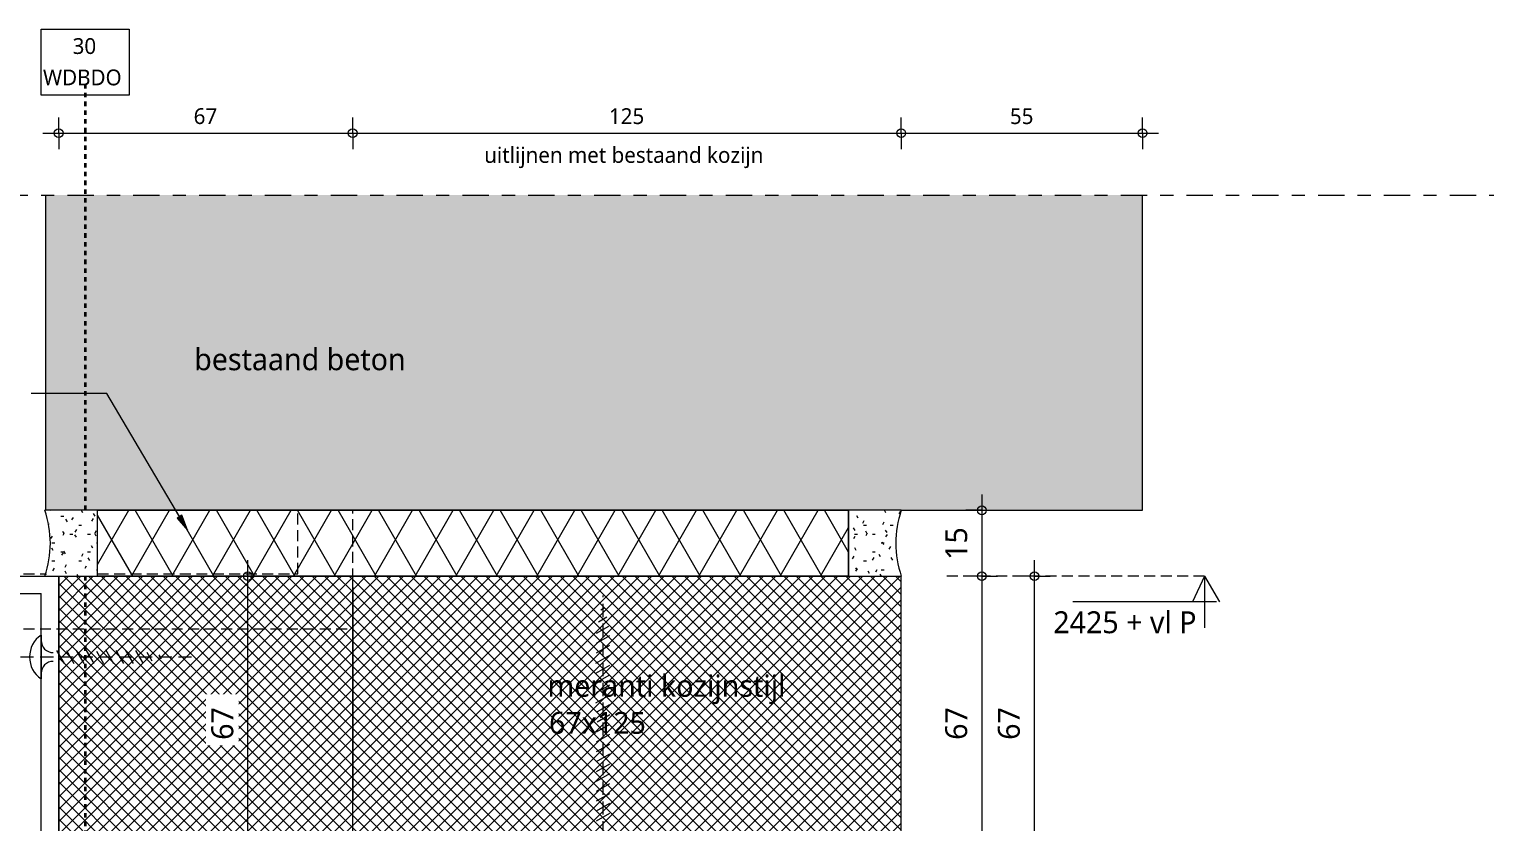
# Model space of a CAD drawing. Header units: millimetres. Extents: x 32900 to 38291, y -18988 to 4133.
# Drawn here: x 37790.7 to 38124.4, y -7856.2 to -7675.6 of the extents above; entities that cross this region are included whole.
import ezdxf

# ---------------------------------------------------------------- set-up
doc = ezdxf.new("R2010")
doc.units = ezdxf.units.MM
for name, pattern in [('MV_30_min', [2, 1, -1]), ('MV_center', [15, 6, -3, 3, -3]), ('MV_hidden', [3.75, 2.5, -1.25]), ('MV_hidden_2', [4.5, 3, -1.5])]:
    doc.linetypes.add(name, pattern=pattern)
for name, color, linetype, lineweight in [('A-ANNO-DIMS', 211, 'Continuous', 13), ('A-ANNO-DIMS-2', 211, 'Continuous', 13), ('A-ANNO-NOTE', 131, 'Continuous', 18), ('A-DETL', 90, 'Continuous', 13), ('A-DETL-GENF', 92, 'Continuous', 18), ('A-DETL-THIN', 151, 'Continuous', 18), ('G-ANNO-TEXT', 231, 'Continuous', 13)]:
    doc.layers.add(name, color=color, linetype=linetype, lineweight=lineweight)
doc.styles.add('Segoe UI', font='segoeui.ttf', dxfattribs={"height": 5})
doc.styles.add('Segoe UI_2', font='segoeui.ttf', dxfattribs={"height": 3.6})
doc.dimstyles.new('1_8_mm', dxfattribs={"dimscale": 304.8, "dimtxt": 3.77051, "dimasz": 0.006562, "dimexe": 0.011811, "dimexo": 0.0625, "dimgap": 0.003281, "dimtad": 1, "dimdec": 0, "dimzin": 0, "dimdsep": 46, "dimtxsty": 'Segoe UI_2', "dimblk1": 'DOTBLANK', "dimblk2": 'DOTBLANK', "dimsah": 1, "dimcen": 0.09, "dimdle": 0.011811, "dimazin": 0, "dimtfac": 1, "dimtdec": 4, "dimtix": 1, "dimtmove": 0, "dimatfit": 3, "dimfxl": 0.011811, "dimfxlon": 1, "dimtvp": 1, "dimtfill": 1, "dimtolj": 1, "dimtzin": 0, "dimarcsym": 2})
doc.dimstyles.new('2_5_mm_4', dxfattribs={"dimscale": 304.8, "dimtxt": 5.23682, "dimasz": 0.006562, "dimexe": 0.011811, "dimexo": 0.0625, "dimgap": 0.005906, "dimtad": 1, "dimdec": 0, "dimzin": 0, "dimdsep": 46, "dimtxsty": 'Segoe UI', "dimblk1": 'DOTBLANK', "dimblk2": 'DOTBLANK', "dimsah": 1, "dimcen": 0.09, "dimdle": 0.011811, "dimazin": 0, "dimtfac": 1, "dimtdec": 4, "dimtix": 1, "dimtmove": 0, "dimatfit": 3, "dimfxl": 0.011811, "dimfxlon": 1, "dimtvp": 1, "dimtfill": 1, "dimtolj": 1, "dimtzin": 0, "dimarcsym": 2})
pattern_1 = [(45, (0, 0), (-1.41421356, 1.41421356), []), (135, (0, 0), (-1.41421356, -1.41421356), [])]
pattern_2 = [(0, (0, 0), (8.128, 2.032), [0.67056, -5.425, 0.67056, -5.425, -32.512]), (0, (0, 0), (8.128, 2.032), [-12.192, 0.67056, -11.521, 0.67056, -5.425, -14.224]), (0, (0, 0), (8.128, 2.032), [-30.48, 0.67056, -3.393, 0.67056, -9.489]), (120, (3.048, 1.016), (-5.82376362, 6.02305448), [0.67056, -5.425, 0.67056, -5.425, -32.512]), (120, (3.048, 1.016), (-5.82376362, 6.02305448), [-12.192, 0.67056, -11.521, 0.67056, -5.425, -14.224]), (120, (3.048, 1.016), (-5.82376362, 6.02305448), [-30.48, 0.67056, -3.393, 0.67056, -9.489]), (240, (4.064, 5.08), (-2.30423638, -8.05505448), [0.67056, -5.425, 0.67056, -5.425, -32.512]), (240, (4.064, 5.08), (-2.30423638, -8.05505448), [-12.192, 0.67056, -11.521, 0.67056, -5.425, -14.224]), (240, (4.064, 5.08), (-2.30423638, -8.05505448), [-30.48, 0.67056, -3.393, 0.67056, -9.489])]

# ---------------------------------------------------------------- blocks, each defined once
blk = doc.blocks.new('NLRS_00_DI_maskeer - Type 1-4234927-Details ziekenhuis Utiliteitsgebouw')
at = {"layer": 'A-DETL-GENF', "linetype": 'MV_center'}
blk.add_line((-100, 0), (315, 0), dxfattribs=at)
blk = doc.blocks.new('DIMBLOCK796-Details ziekenhuis Utiliteitsgebouw')
at = {"layer": 'A-ANNO-DIMS-2'}
for p, q in [((38007.76, -7781.67), (38007.76, -7800.27)), ((38007.76, -7785.27), (38004.16, -7785.27)), ((38007.76, -7785.27), (38011.36, -7785.27)), ((38007.76, -7800.27), (38004.16, -7800.27)), ((38007.76, -7800.27), (38011.36, -7800.27))]:
    blk.add_line(p, q, dxfattribs=at)
for centre in [(38007.76, -7785.27), (38007.76, -7800.27)]:
    blk.add_circle(centre, 1, dxfattribs=at)
at = {"layer": 'A-ANNO-DIMS-2', "color": 0, "insert": (37999.43, -7796.58), "char_height": 5, "width": 9.1406, "attachment_point": 1, "rotation": 90, "line_spacing_factor": 1.142579, "style": 'Segoe UI', "bg_fill": 3, "box_fill_scale": 1.25, "bg_fill_color": 9, "bg_fill_true_color": 13158600, "bg_fill_transparency": 0}
blk.add_mtext('15', dxfattribs=at)
blk = doc.blocks.new('_DotBlank')
at = {"color": 0, "linetype": 'ByBlock', "lineweight": -2}
blk.add_line((-0.5, 0), (-1, 0), dxfattribs=at)
blk.add_circle((0, 0), 0.5, dxfattribs=at)
blk = doc.blocks.new('DIMBLOCK797-Details ziekenhuis Utiliteitsgebouw')
at = {"layer": 'A-ANNO-DIMS-2'}
for p, q in [((38007.76, -7800.27), (38004.16, -7800.27)), ((38007.76, -7800.27), (38007.76, -7867.27)), ((38007.76, -7800.27), (38011.36, -7800.27)), ((38007.76, -7867.27), (38004.16, -7867.27)), ((38007.76, -7867.27), (38011.36, -7867.27))]:
    blk.add_line(p, q, dxfattribs=at)
for centre in [(38007.76, -7800.27), (38007.76, -7867.27)]:
    blk.add_circle(centre, 1, dxfattribs=at)
at = {"layer": 'A-ANNO-DIMS-2', "color": 0, "insert": (37999.43, -7837.58), "char_height": 5, "width": 9.1406, "attachment_point": 1, "rotation": 90, "line_spacing_factor": 1.142579, "style": 'Segoe UI', "bg_fill": 3, "box_fill_scale": 1.25, "bg_fill_color": 9, "bg_fill_true_color": 13158600, "bg_fill_transparency": 0}
blk.add_mtext('67', dxfattribs=at)
blk = doc.blocks.new('02_GA_brandscheiding - 30 min-3717880-Details ziekenhuis Utiliteitsgebouw')
at = {"layer": 'A-ANNO-NOTE'}
for p, q in [((-5, 3.75), (5, 3.75)), ((-5, -3.75), (-5, 3.75)), ((5, 3.75), (5, -3.75)), ((5, -3.75), (-5, -3.75))]:
    blk.add_line(p, q, dxfattribs=at)
blk = doc.blocks.new('DIMBLOCK808-Details ziekenhuis Utiliteitsgebouw')
at = {"layer": 'A-ANNO-DIMS-2'}
for p, q in [((38019.76, -7867.27), (38019.76, -7796.67)), ((38019.76, -7800.27), (38016.16, -7800.27)), ((38019.76, -7800.27), (38023.36, -7800.27)), ((38019.76, -7867.27), (38016.16, -7867.27)), ((38019.76, -7867.27), (38023.36, -7867.27))]:
    blk.add_line(p, q, dxfattribs=at)
for centre in [(38019.76, -7800.27), (38019.76, -7867.27)]:
    blk.add_circle(centre, 1, dxfattribs=at)
at = {"layer": 'A-ANNO-DIMS-2', "color": 0, "insert": (38011.43, -7837.58), "char_height": 5, "width": 9.1406, "attachment_point": 1, "rotation": 90, "line_spacing_factor": 1.142579, "style": 'Segoe UI', "bg_fill": 3, "box_fill_scale": 1.25, "bg_fill_color": 9, "bg_fill_true_color": 13158600, "bg_fill_transparency": 0}
blk.add_mtext('67', dxfattribs=at)
blk = doc.blocks.new('DIMBLOCK811-Details ziekenhuis Utiliteitsgebouw')
at = {"layer": 'A-ANNO-DIMS-2'}
for p, q in [((37797.41, -7699.33), (37797.41, -7695.73)), ((37864.41, -7699.33), (37864.41, -7695.73)), ((37793.81, -7699.33), (37864.41, -7699.33)), ((37797.41, -7699.33), (37797.41, -7702.93)), ((37864.41, -7699.33), (37864.41, -7702.93))]:
    blk.add_line(p, q, dxfattribs=at)
for centre in [(37797.41, -7699.33), (37864.41, -7699.33)]:
    blk.add_circle(centre, 1, dxfattribs=at)
at = {"layer": 'A-ANNO-DIMS-2', "color": 0, "insert": (37828.17, -7693.64), "char_height": 3.6, "width": 6.5813, "attachment_point": 1, "line_spacing_factor": 1.142579, "style": 'Segoe UI_2', "bg_fill": 3, "box_fill_scale": 1.25, "bg_fill_color": 9, "bg_fill_true_color": 13158600, "bg_fill_transparency": 0}
blk.add_mtext('67', dxfattribs=at)
blk = doc.blocks.new('DIMBLOCK812-Details ziekenhuis Utiliteitsgebouw')
at = {"layer": 'A-ANNO-DIMS-2'}
for p, q in [((37864.41, -7699.33), (37864.41, -7695.73)), ((37989.41, -7699.33), (37989.41, -7695.73)), ((37864.41, -7699.33), (37989.41, -7699.33)), ((37864.41, -7699.33), (37864.41, -7702.93)), ((37989.41, -7699.33), (37989.41, -7702.93))]:
    blk.add_line(p, q, dxfattribs=at)
for centre in [(37864.41, -7699.33), (37989.41, -7699.33)]:
    blk.add_circle(centre, 1, dxfattribs=at)
at = {"layer": 'A-ANNO-DIMS-2', "color": 0, "insert": (37894.38, -7702.49), "char_height": 3.6, "width": 78.0701, "attachment_point": 1, "line_spacing_factor": 1.142579, "style": 'Segoe UI_2', "bg_fill": 3, "box_fill_scale": 1.25, "bg_fill_color": 9, "bg_fill_true_color": 13158600, "bg_fill_transparency": 0}
blk.add_mtext('uitlijnen met bestaand kozijn', dxfattribs=at)
at = {"layer": 'A-ANNO-DIMS-2', "color": 0, "insert": (37922.8, -7693.64), "char_height": 3.6, "width": 9.8719, "attachment_point": 1, "line_spacing_factor": 1.142579, "style": 'Segoe UI_2', "bg_fill": 3, "box_fill_scale": 1.25, "bg_fill_color": 9, "bg_fill_true_color": 13158600, "bg_fill_transparency": 0}
blk.add_mtext('125', dxfattribs=at)
blk = doc.blocks.new('DIMBLOCK813-Details ziekenhuis Utiliteitsgebouw')
at = {"layer": 'A-ANNO-DIMS-2'}
for p, q in [((37989.41, -7699.33), (37989.41, -7695.73)), ((38044.41, -7699.33), (38044.41, -7695.73)), ((37989.41, -7699.33), (38048.01, -7699.33)), ((37989.41, -7699.33), (37989.41, -7702.93)), ((38044.41, -7699.33), (38044.41, -7702.93))]:
    blk.add_line(p, q, dxfattribs=at)
for centre in [(37989.41, -7699.33), (38044.41, -7699.33)]:
    blk.add_circle(centre, 1, dxfattribs=at)
at = {"layer": 'A-ANNO-DIMS-2', "color": 0, "insert": (38014.17, -7693.64), "char_height": 3.6, "width": 6.5813, "attachment_point": 1, "line_spacing_factor": 1.142579, "style": 'Segoe UI_2', "bg_fill": 3, "box_fill_scale": 1.25, "bg_fill_color": 9, "bg_fill_true_color": 13158600, "bg_fill_transparency": 0}
blk.add_mtext('55', dxfattribs=at)
blk = doc.blocks.new('DIMBLOCK816-Details ziekenhuis Utiliteitsgebouw')
at = {"layer": 'A-ANNO-DIMS-2'}
for p, q in [((37840.52, -7867.27), (37840.52, -7796.67)), ((37840.52, -7800.27), (37836.92, -7800.27)), ((37840.52, -7800.27), (37844.12, -7800.27)), ((37840.52, -7867.27), (37836.92, -7867.27)), ((37840.52, -7867.27), (37844.12, -7867.27))]:
    blk.add_line(p, q, dxfattribs=at)
for centre in [(37840.52, -7800.27), (37840.52, -7867.27)]:
    blk.add_circle(centre, 1, dxfattribs=at)
at = {"layer": 'A-ANNO-DIMS-2', "color": 0, "insert": (37832.2, -7837.58), "char_height": 5, "width": 9.1406, "attachment_point": 1, "rotation": 90, "line_spacing_factor": 1.142579, "style": 'Segoe UI', "bg_fill": 3, "box_fill_scale": 1.25, "bg_fill_color": 9, "bg_fill_true_color": 13158600, "bg_fill_transparency": 0}
blk.add_mtext('67', dxfattribs=at)

msp = doc.modelspace()

# ---------------------------------------------------------------- hatches: boundary and pattern name
at = {"layer": 'A-DETL-GENF'}
msp.add_hatch(color=9, dxfattribs=at).paths.add_polyline_path([(38023.86, -7785.27), (38044.41, -7785.27), (38044.41, -7713.43), (37794.41, -7713.43), (37794.41, -7785.27), (37989.41, -7785.27)])
at = {"layer": 'A-DETL-GENF', "lineweight": 13}
h = msp.add_hatch(dxfattribs=at)
h.set_pattern_fill('FP_6', color=254, style=0, pattern_type=2)
h.set_pattern_definition(pattern_2)
h.paths.add_polyline_path([(37806.28, -7800.27), (37806.28, -7785.27), (37794.28, -7785.27), (37794.96, -7787.74), (37795.37, -7790.23), (37795.51, -7792.77), (37795.37, -7795.31), (37794.96, -7797.81), (37794.28, -7800.27)])
h = msp.add_hatch(dxfattribs=at)
h.set_pattern_fill('FP_28', color=254, style=0, pattern_type=2)
h.set_pattern_definition([(60, (0, 0), (-6.9282032, 4), []), (120, (0, 0), (-6.9282032, -4), [])])
h.paths.add_polyline_path([(37977.41, -7800.27), (37977.41, -7785.27), (37806.28, -7785.27), (37806.28, -7800.27), (37864.41, -7800.27)])
h = msp.add_hatch(dxfattribs=at)
h.set_pattern_fill('FP_6', color=254, style=0, pattern_type=2)
h.set_pattern_definition(pattern_2)
h.paths.add_polyline_path([(37977.41, -7800.27), (37989.41, -7800.27), (37988.73, -7797.81), (37988.32, -7795.31), (37988.18, -7792.77), (37988.32, -7790.23), (37988.73, -7787.74), (37989.41, -7785.27), (37977.41, -7785.27)])
h = msp.add_hatch(dxfattribs=at)
h.set_pattern_fill('FP_18', color=250, style=0, pattern_type=2)
h.set_pattern_definition(pattern_1)
h.paths.add_polyline_path([(37864.41, -7867.27), (37864.41, -7800.27), (37797.41, -7800.27), (37797.41, -7867.27), (37816.25, -7867.27)])
h = msp.add_hatch(dxfattribs=at)
h.set_pattern_fill('FP_18', color=250, style=0, pattern_type=2)
h.set_pattern_definition(pattern_1)
h.paths.add_polyline_path([(37876.91, -7867.27), (37989.41, -7867.27), (37989.41, -7800.27), (37864.41, -7800.27), (37864.41, -7867.27), (37873.96, -7867.27)])
at = {"layer": 'G-ANNO-TEXT'}
msp.add_hatch(color=7, dxfattribs=at).paths.add_polyline_path([(37826.75, -7789.82), (37825.47, -7786.4), (37824.38, -7787.04)])

# ---------------------------------------------------------------- linework, layer by layer
at = {"layer": 'A-DETL', "linetype": 'MV_30_min', "lineweight": 35}
for p, q in [((37803.44, -7688.14), (37803.44, -7785.27)), ((37803.44, -7800.27), (37803.44, -8305.43))]:
    msp.add_line(p, q, dxfattribs=at)
at = {"layer": 'A-DETL', "lineweight": 18}
for p, q in [((37794.41, -7713.43), (37794.41, -7785.27)), ((38044.41, -7785.27), (38044.41, -7713.43)), ((37806.28, -7785.27), (37794.28, -7785.27)), ((37806.28, -7785.27), (37977.41, -7785.27)), ((37977.41, -7785.27), (37806.28, -7785.27)), ((37806.28, -7800.27), (37806.28, -7785.27)), ((37989.41, -7785.27), (37977.41, -7785.27)), ((37977.41, -7785.27), (37977.41, -7800.27)), ((37977.41, -7800.27), (37977.41, -7785.27)), ((37989.41, -7785.27), (38044.41, -7785.27)), ((37794.28, -7800.27), (37806.28, -7800.27)), ((37806.28, -7800.27), (37977.41, -7800.27)), ((37977.41, -7800.27), (37989.41, -7800.27)), ((38058.53, -7800.27), (38055.78, -7806.17)), ((38058.53, -7800.27), (38061.93, -7806.17)), ((38058.53, -7800.27), (38058.53, -7812.07)), ((38061.28, -7806.17), (38028.53, -7806.17))]:
    msp.add_line(p, q, dxfattribs=at)
at = {"layer": 'A-DETL', "linetype": 'MV_hidden', "lineweight": 18}
for p, q in [((37851.91, -7799.77), (37851.91, -7785.27)), ((37864.41, -7812.27), (37864.41, -7785.27)), ((37594.41, -7799.77), (37794.42, -7799.77)), ((37806.28, -7799.77), (37851.91, -7799.77)), ((38058.53, -7800.27), (37998.53, -7800.27)), ((37594.41, -7812.27), (37864.41, -7812.27))]:
    msp.add_line(p, q, dxfattribs=at)
at = {"layer": 'A-DETL'}
for p, q in [((37597.41, -7800.27), (37794.28, -7800.27)), ((37797.41, -8000.27), (37797.41, -7800.27)), ((37601.41, -7804.27), (37793.41, -7804.27)), ((37793.41, -7997.12), (37793.41, -7804.27)), ((37864.41, -7802.77), (37864.41, -7851.28)), ((37920.96, -7807.94), (37921.86, -7807.42)), ((37919.97, -7813.27), (37922.75, -7811.66)), ((37920.39, -7810.67), (37922.31, -7809.56)), ((37793.41, -7813.7), (37793.41, -7823.7)), ((37919.97, -7815.52), (37922.97, -7813.79)), ((37796.91, -7817.2), (37798.65, -7820.2)), ((37799.16, -7817.2), (37800.9, -7820.2)), ((37801.41, -7817.2), (37803.15, -7820.2)), ((37803.66, -7817.2), (37805.4, -7820.2)), ((37806.03, -7817.41), (37807.65, -7820.2)), ((37808.06, -7817.03), (37809.9, -7820.2)), ((37810.41, -7817.2), (37812.15, -7820.2)), ((37812.66, -7817.2), (37814.4, -7820.2)), ((37814.91, -7817.2), (37816.52, -7819.99)), ((37817.52, -7817.63), (37818.63, -7819.55)), ((37820.25, -7818.2), (37820.77, -7819.1)), ((37919.79, -7820.12), (37922.97, -7818.29)), ((37919.97, -7817.77), (37922.97, -7816.04)), ((37919.79, -7822.37), (37922.97, -7820.54)), ((37919.97, -7826.77), (37922.97, -7825.04)), ((37920.23, -7824.37), (37922.97, -7822.79)), ((37919.79, -7829.12), (37922.97, -7827.29)), ((37920.1, -7833.45), (37922.97, -7831.79)), ((37920.23, -7831.12), (37922.97, -7829.54)), ((37919.97, -7835.77), (37922.97, -7834.04)), ((37919.97, -7838.02), (37922.97, -7836.29)), ((37919.97, -7840.27), (37922.97, -7838.54)), ((37919.97, -7842.52), (37922.97, -7840.79)), ((37919.97, -7844.77), (37922.97, -7843.04)), ((37919.97, -7847.02), (37922.97, -7845.29)), ((37919.97, -7849.27), (37922.97, -7847.54)), ((37919.97, -7851.52), (37922.97, -7849.79)), ((37919.97, -7853.77), (37922.97, -7852.04)), ((37919.97, -7856.02), (37922.97, -7854.29))]:
    msp.add_line(p, q, dxfattribs=at)
at = {"layer": 'A-DETL', "linetype": 'MV_hidden_2'}
for p, q in [((37921.47, -7868.1), (37921.47, -7804.69)), ((37784.21, -7818.7), (37829.21, -7818.7))]:
    msp.add_line(p, q, dxfattribs=at)
at = {"layer": 'A-DETL', "lineweight": 18}
for centre, start, end in [((37772.08, -7792.77), 341.3277, 18.6723), ((38011.61, -7792.77), 161.3277, 198.6723)]:
    msp.add_arc(centre, 23.43, start, end, dxfattribs=at)
at = {"layer": 'A-DETL'}
for centre, radius, start, end in [((37796.84, -7818.7), 6.06, 124.4083, 235.5917), ((37796.16, -7814.95), 2.75, 180, 270), ((37796.16, -7822.45), 2.75, 90, 180)]:
    msp.add_arc(centre, radius, start, end, dxfattribs=at)
at = {"layer": 'A-DETL-THIN'}
for p, q in [((37797.41, -7800.27), (37797.41, -7867.27)), ((37864.41, -7800.27), (37806.28, -7800.27)), ((37977.41, -7800.27), (37864.41, -7800.27)), ((37864.41, -7867.27), (37864.41, -7800.27)), ((37989.41, -7867.27), (37989.41, -7800.27))]:
    msp.add_line(p, q, dxfattribs=at)
at = {"layer": 'G-ANNO-TEXT', "color": 250}
for p, q in [((37799.16, -7758.66), (37791.14, -7758.66)), ((37808.42, -7758.66), (37799.16, -7758.66)), ((37826.75, -7789.82), (37808.42, -7758.66)), ((37825.47, -7786.4), (37824.38, -7787.04)), ((37824.38, -7787.04), (37826.75, -7789.82)), ((37826.75, -7789.82), (37825.47, -7786.4))]:
    msp.add_line(p, q, dxfattribs=at)

# ---------------------------------------------------------------- block references
at = {"layer": 'A-ANNO-NOTE', "xscale": 2, "yscale": 2, "zscale": 2}
msp.add_blockref('02_GA_brandscheiding - 30 min-3717880-Details ziekenhuis Utiliteitsgebouw', (37803.44, -7683.14), dxfattribs=at)
at = {"layer": 'A-DETL-GENF', "linetype": 'MV_center'}
msp.add_blockref('NLRS_00_DI_maskeer - Type 1-4234927-Details ziekenhuis Utiliteitsgebouw', (37809.41, -7713.43), dxfattribs=at)

# ---------------------------------------------------------------- texts
at = {"layer": 'A-ANNO-NOTE', "lineweight": 13, "char_height": 3.6, "attachment_point": 1, "style": 'Segoe UI_2'}
for s, insert, width in [('30', (37800.59, -7677.67), 7.0549), ('WDBDO', (37793.84, -7684.82), 23.4093)]:
    msp.add_mtext(s, dxfattribs=dict(at, insert=insert, width=width))
at = {"layer": 'G-ANNO-TEXT', "color": 7, "char_height": 5, "attachment_point": 1, "style": 'Segoe UI'}
for s, insert, width in [('bestaand beton', (37828.3, -7748.35), 58.8439), ('meranti kozijnstijl', (37908.8, -7822.78), 65.8987)]:
    msp.add_mtext(s, dxfattribs=dict(at, insert=insert, width=width))
at = {"layer": 'G-ANNO-TEXT', "color": 39, "insert": (37909.15, -7831.21), "char_height": 5, "width": 27.097, "attachment_point": 1, "style": 'Segoe UI'}
msp.add_mtext('67x125', dxfattribs=at)

# ---------------------------------------------------------------- next in the draw order: dimensions: what is measured, and where the dimension line sits
at = {"layer": 'A-ANNO-DIMS'}
dim = msp.add_linear_dim(base=(37864.41, -7699.33), p1=(37797.41, -7702.93), p2=(37864.41, -7702.93), dimstyle='1_8_mm', override={"dimpost": '<>', "dimfxl": 67}, dxfattribs=at)
dim.commit()
dim.dimension.update_dxf_attribs({"geometry": 'DIMBLOCK811-Details ziekenhuis Utiliteitsgebouw', "text_midpoint": (37830.91, -7696.47)})
for base, p1, p2, override, picture, middle in [((38007.76, -7800.27), (38011.36, -7785.27), (38004.16, -7800.27), {"dimpost": '<>', "dimfxl": 16.63851}, 'DIMBLOCK796-Details ziekenhuis Utiliteitsgebouw', (38003.36, -7792.77)), ((37840.52, -7800.27), (37836.92, -7867.27), (37836.92, -7800.27), {"dimpost": '<>', "dimfxl": 67}, 'DIMBLOCK816-Details ziekenhuis Utiliteitsgebouw', (37836.14, -7833.77))]:
    dim = msp.add_linear_dim(base=base, p1=p1, p2=p2, angle=90, dimstyle='2_5_mm_4', override=override, dxfattribs=at)
    dim.commit()
    dim.dimension.update_dxf_attribs({"geometry": picture, "text_midpoint": middle})

# ---------------------------------------------------------------- next in the draw order: dimensions: what is measured, and where the dimension line sits
dim = msp.add_linear_dim(base=(37989.41, -7699.33), p1=(37864.41, -7702.93), p2=(37989.41, -7702.93), text='<>\\Xuitlijnen met bestaand kozijn', dimstyle='1_8_mm', override={"dimpost": '<>', "dimfxl": 125}, dxfattribs=at)
dim.commit()
dim.dimension.update_dxf_attribs({"geometry": 'DIMBLOCK812-Details ziekenhuis Utiliteitsgebouw', "text_midpoint": (37926.91, -7699.33)})
dim = msp.add_linear_dim(base=(38007.76, -7867.27), p1=(38004.16, -7800.27), p2=(38004.16, -7867.27), angle=90, dimstyle='2_5_mm_4', override={"dimpost": '<>', "dimfxl": 67}, dxfattribs=at)
dim.commit()
dim.dimension.update_dxf_attribs({"geometry": 'DIMBLOCK797-Details ziekenhuis Utiliteitsgebouw', "text_midpoint": (38003.37, -7833.77)})

# ---------------------------------------------------------------- next in the draw order: dimensions: what is measured, and where the dimension line sits
dim = msp.add_linear_dim(base=(38044.41, -7699.33), p1=(37989.41, -7702.93), p2=(38044.41, -7695.73), dimstyle='1_8_mm', override={"dimpost": '<>', "dimfxl": 55.469271}, dxfattribs=at)
dim.commit()
dim.dimension.update_dxf_attribs({"geometry": 'DIMBLOCK813-Details ziekenhuis Utiliteitsgebouw', "text_midpoint": (38016.91, -7696.5)})
dim = msp.add_linear_dim(base=(38019.76, -7800.27), p1=(38016.16, -7867.27), p2=(38016.16, -7800.27), angle=90, dimstyle='2_5_mm_4', override={"dimpost": '<>', "dimfxl": 67}, dxfattribs=at)
dim.commit()
dim.dimension.update_dxf_attribs({"geometry": 'DIMBLOCK808-Details ziekenhuis Utiliteitsgebouw', "text_midpoint": (38015.37, -7833.77)})

# ---------------------------------------------------------------- next in the draw order: texts
at = {"layer": 'G-ANNO-TEXT', "color": 39, "insert": (38024.06, -7808.29), "char_height": 5, "width": 42.4894, "attachment_point": 1, "style": 'Segoe UI'}
msp.add_mtext('2425 + vl P', dxfattribs=at)

doc.saveas('drawing.dxf')
